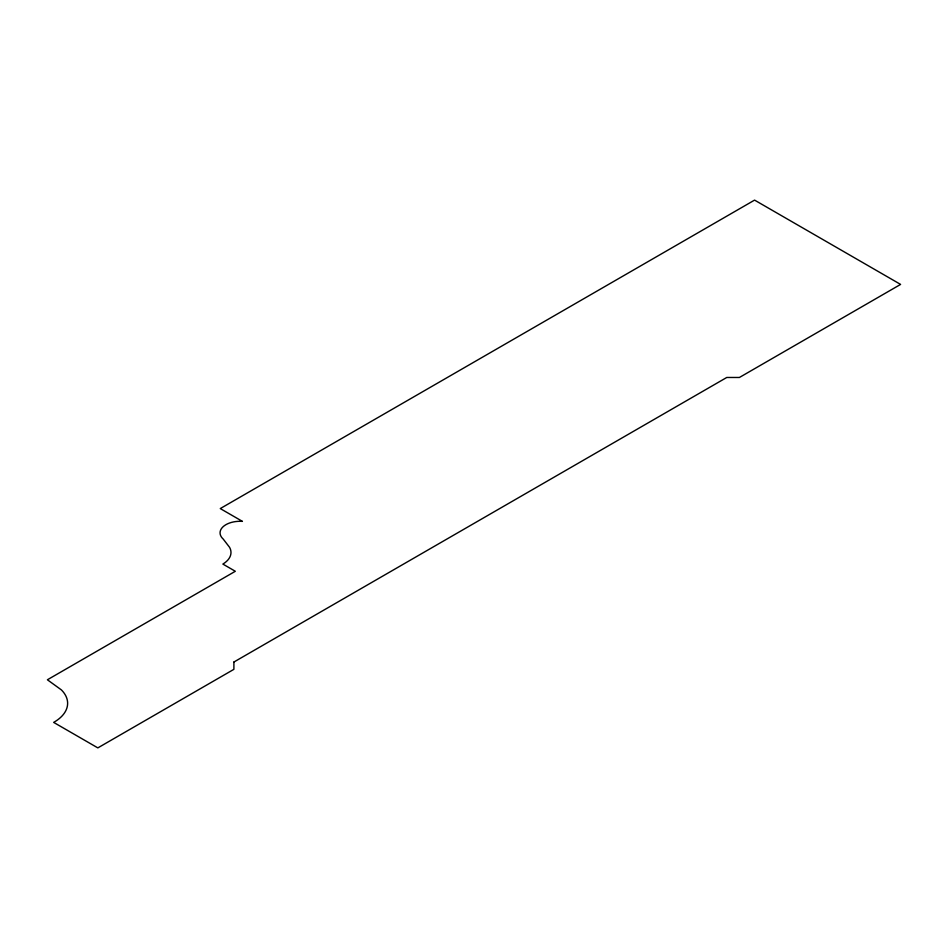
<?xml version="1.0" encoding="UTF-8"?>
<svg xmlns="http://www.w3.org/2000/svg" width="948" height="948" viewBox="0 0 948 948"><rect width="100%" height="100%" fill="white"/><g stroke="black" fill="none" stroke-linecap="round" stroke-linejoin="round"><path stroke-width="1.42" d="M233.895 662.036L233.895 669.335L97.834 747.889L53.657 722.388A46.156 26.651 0 0 0 61.359 689.883L47.4 679.775L235.329 571.277L222.863 564.072A28.831 16.649 0 0 0 229.523 547.257L223.195 539.045A20.003 11.542 0 0 1 223.124 526.697A20.003 11.542 0 0 1 242.415 521.364L220.268 508.578L754.572 200.111L900.6 284.412L739.416 377.47L726.772 377.47L233.895 662.036"/></g></svg>
